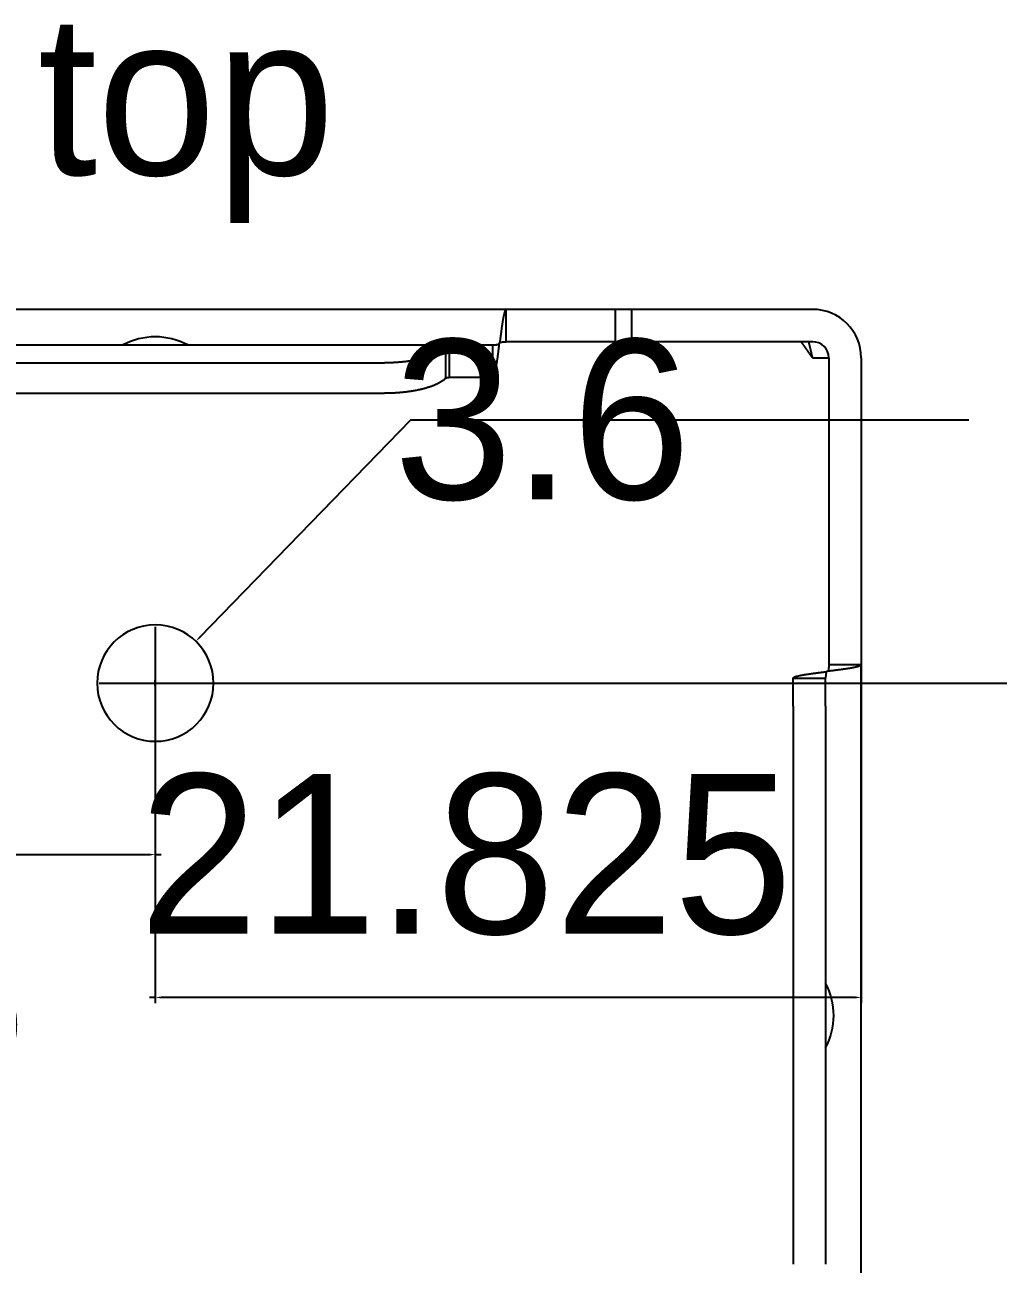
# Model space of a CAD drawing. Extents: x -29 to 171, y -4 to 230.
# Drawn here: x 100.23 to 130.33, y 191.63 to 229.93 of the extents above; entities that cross this region are included whole.
import ezdxf

# ---------------------------------------------------------------- set-up
doc = ezdxf.new("R2010")
doc.units = 0
doc.header["$LTSCALE"] = 25.4
doc.linetypes.add('KÖRPER', pattern=[0])
doc.linetypes.add('ZWEISTRICHPUNKT', pattern=[0.875, 0.25, -0.125, 0.25, -0.125, 0, -0.125])
doc.layers.get('DEFPOINTS').update_dxf_attribs({"linetype": 'CONTINUOUS'})
for name, color, linetype in [('2D_ANSICHT_3_BACK', 7, 'KÖRPER'), ('2D_ANSICHT_3_BACK_DIMENSIO', 7, 'KÖRPER'), ('2D_ANSICHT_3_BACK_DRAWING_', 7, 'KÖRPER')]:
    doc.layers.add(name, color=color, linetype=linetype)
doc.dimstyles.get("Standard").update_dxf_attribs({"dimtxt": 0.18, "dimasz": 0.18, "dimexe": 0.18, "dimexo": 0.0625, "dimgap": 0.09, "dimtad": 0, "dimtih": 1, "dimtoh": 1, "dimzin": 0, "dimcen": 0.09, "dimazin": 3, "dimtfac": 1, "dimtofl": 0, "dimtmove": 0, "dimatfit": 3})

# ---------------------------------------------------------------- blocks, each defined once
blk = doc.blocks.new('*D2')
at = {"layer": '2D_ANSICHT_3_BACK_DIMENSIO', "color": 0, "linetype": 'KÖRPER'}
for p, q in [((102.533, 209.585), (165.978, 209.585)), ((165.798, 209.405), (165.798, 151.696)), ((165.798, 88.765), (165.798, 146.473)), ((90.108, 88.585), (165.978, 88.585))]:
    blk.add_line(p, q, dxfattribs=at)
at = {"layer": '2D_ANSICHT_3_BACK_DIMENSIO', "color": 0}
for points in [[(165.828, 209.405), (165.768, 209.405), (165.798, 209.585)], [(165.768, 88.765), (165.828, 88.765), (165.798, 88.585)]]:
    blk.add_solid(points, dxfattribs=at)
at = {"layer": 'DEFPOINTS', "color": 0}
for p in [(102.471, 209.585), (165.798, 209.585), (90.046, 88.585)]:
    blk.add_point(p, dxfattribs=at)
at = {"layer": '2D_ANSICHT_3_BACK_DIMENSIO', "color": 0}
blk.add_text('121', height=4.9389, dxfattribs=at).set_placement((160.054, 146.64))
blk = doc.blocks.new('*D3')
at = {"layer": '2D_ANSICHT_3_BACK_DIMENSIO', "color": 0, "linetype": 'KÖRPER'}
for p, q in [((126.096, 215.844), (126.096, 199.69)), ((104.271, 211.322), (104.271, 199.69)), ((104.271, 199.87), (104.091, 199.87)), ((125.916, 199.87), (104.451, 199.87))]:
    blk.add_line(p, q, dxfattribs=at)
at = {"layer": '2D_ANSICHT_3_BACK_DIMENSIO', "color": 0}
for points in [[(104.451, 199.9), (104.451, 199.84), (104.271, 199.87)], [(125.916, 199.84), (125.916, 199.9), (126.096, 199.87)]]:
    blk.add_solid(points, dxfattribs=at)
at = {"layer": 'DEFPOINTS', "color": 0}
for p in [(126.096, 215.907), (104.271, 211.385), (104.271, 199.87)]:
    blk.add_point(p, dxfattribs=at)
at = {"layer": '2D_ANSICHT_3_BACK_DIMENSIO', "color": 0}
blk.add_text('21.825', height=4.9389, dxfattribs=at).set_placement((80.077, 197.425))
blk = doc.blocks.new('*D4')
at = {"layer": '2D_ANSICHT_3_BACK_DIMENSIO', "color": 0, "linetype": 'KÖRPER'}
for p, q in [((104.271, 211.322), (104.271, 204.104)), ((82.446, 210.097), (82.446, 204.104)), ((82.626, 204.284), (104.091, 204.284)), ((104.271, 204.284), (104.451, 204.284))]:
    blk.add_line(p, q, dxfattribs=at)
at = {"layer": '2D_ANSICHT_3_BACK_DIMENSIO', "color": 0}
for points in [[(82.626, 204.314), (82.626, 204.254), (82.446, 204.284)], [(104.091, 204.254), (104.091, 204.314), (104.271, 204.284)]]:
    blk.add_solid(points, dxfattribs=at)
at = {"layer": 'DEFPOINTS', "color": 0}
for p in [(104.271, 211.385), (82.446, 210.16), (104.271, 204.284)]:
    blk.add_point(p, dxfattribs=at)
at = {"layer": '2D_ANSICHT_3_BACK_DIMENSIO', "color": 0}
blk.add_text('21.825', height=4.9389, dxfattribs=at).set_placement((103.77, 201.839))
blk = doc.blocks.new('*D5')
at = {"layer": '2D_ANSICHT_3_BACK_DIMENSIO', "color": 0, "linetype": 'KÖRPER'}
for p, q in [((112.159, 217.711), (105.65, 211.005)), ((129.421, 217.711), (112.159, 217.711)), ((104.181, 209.585), (104.361, 209.585)), ((104.271, 209.495), (104.271, 209.675))]:
    blk.add_line(p, q, dxfattribs=at)
at = {"layer": '2D_ANSICHT_3_BACK_DIMENSIO', "color": 0}
blk.add_solid([(105.628, 211.026), (105.671, 210.985), (105.524, 210.876)], dxfattribs=at)
at = {"layer": 'DEFPOINTS', "color": 0}
for p in [(105.524, 210.876), (103.017, 208.293)]:
    blk.add_point(p, dxfattribs=at)
at = {"layer": '2D_ANSICHT_3_BACK_DIMENSIO', "color": 0}
blk.add_text('3.6', height=4.9389, dxfattribs=at).set_placement((111.644, 215.266))

msp = doc.modelspace()

# ---------------------------------------------------------------- linework, layer by layer
at = {"layer": '2D_ANSICHT_3_BACK_DRAWING_', "color": 5, "linetype": 'KÖRPER'}
for p, q in [((115.121, 221.135), (93.421, 221.135)), ((118.496, 221.135), (115.121, 221.135)), ((118.996, 221.135), (118.496, 221.135)), ((118.496, 220.135), (118.496, 221.135)), ((124.596, 221.135), (118.996, 221.135)), ((118.996, 221.135), (118.996, 220.135)), ((95.188, 220.035), (113.353, 220.035)), ((113.234, 219.931), (113.248, 219.944)), ((113.353, 220.035), (114.699, 220.035)), ((114.899, 220.055), (114.92, 220.115)), ((118.496, 220.135), (115.121, 220.135)), ((118.996, 220.135), (118.496, 220.135)), ((124.596, 220.135), (118.996, 220.135)), ((124.596, 219.635), (125.096, 219.635)), ((125.096, 219.635), (125.096, 210.16)), ((126.096, 219.635), (126.096, 210.16)), ((97.187, 219.481), (111.354, 219.481)), ((113.234, 218.991), (113.248, 219.005)), ((113.353, 219.035), (114.699, 219.035)), ((97.187, 218.541), (111.354, 218.541)), ((125.016, 209.938), (125.076, 209.96)), ((126.096, 188.46), (126.096, 210.16)), ((123.996, 208.873), (123.996, 209.738)), ((124.996, 208.873), (124.996, 209.738)), ((123.996, 208.873), (123.996, 206.994)), ((124.996, 208.873), (124.996, 206.994)), ((123.996, 206.994), (123.996, 191.625)), ((124.996, 206.994), (124.996, 191.625))]:
    msp.add_line(p, q, dxfattribs=at)
for points in [[(115.121, 221.135), (115.11, 221.131), (115.102, 221.124), (115.095, 221.114), (115.089, 221.105), (115.085, 221.095), (115.081, 221.085), (115.077, 221.075), (115.073, 221.065), (115.07, 221.054), (115.067, 221.044), (115.063, 221.033), (115.06, 221.023), (115.057, 221.012), (115.055, 221.001), (115.052, 220.991), (115.049, 220.98), (115.047, 220.97), (115.045, 220.959), (115.042, 220.948), (115.04, 220.937), (115.038, 220.927), (115.036, 220.916), (115.034, 220.905), (115.031, 220.895), (115.029, 220.884), (115.027, 220.873), (115.025, 220.862), (115.023, 220.852), (115.021, 220.841), (115.019, 220.83), (115.018, 220.819), (115.016, 220.808), (115.014, 220.798), (115.012, 220.787), (115.01, 220.776), (115.009, 220.765), (115.007, 220.754), (115.005, 220.744), (115.003, 220.733), (115.002, 220.722), (115, 220.711), (114.998, 220.7), (114.997, 220.69), (114.995, 220.679), (114.994, 220.668), (114.992, 220.657), (114.99, 220.646), (114.989, 220.635), (114.987, 220.625), (114.986, 220.614), (114.984, 220.603), (114.983, 220.592), (114.981, 220.581), (114.979, 220.57), (114.978, 220.56), (114.976, 220.549), (114.975, 220.538), (114.974, 220.527), (114.972, 220.516), (114.971, 220.505), (114.969, 220.495), (114.968, 220.484), (114.966, 220.473), (114.965, 220.462), (114.963, 220.451), (114.962, 220.44), (114.96, 220.429), (114.959, 220.419), (114.958, 220.408), (114.956, 220.397), (114.955, 220.386), (114.953, 220.375), (114.952, 220.364), (114.951, 220.354), (114.949, 220.343), (114.948, 220.332), (114.946, 220.321), (114.945, 220.31), (114.944, 220.299), (114.942, 220.288), (114.941, 220.278), (114.94, 220.267), (114.938, 220.256), (114.937, 220.245), (114.935, 220.234), (114.934, 220.223), (114.933, 220.212), (114.931, 220.202), (114.93, 220.191), (114.929, 220.18), (114.927, 220.169), (114.926, 220.158), (114.925, 220.147), (114.923, 220.136), (114.922, 220.126), (114.92, 220.115)], [(113.234, 219.931), (113.219, 219.917), (113.203, 219.904), (113.187, 219.891), (113.171, 219.878), (113.154, 219.866), (113.137, 219.855), (113.12, 219.844), (113.103, 219.833), (113.085, 219.822), (113.068, 219.812), (113.05, 219.802), (113.032, 219.792), (113.013, 219.783), (112.995, 219.774), (112.977, 219.765), (112.958, 219.756), (112.939, 219.748), (112.921, 219.739), (112.902, 219.731), (112.883, 219.724), (112.864, 219.716), (112.845, 219.709), (112.826, 219.701), (112.806, 219.694), (112.787, 219.687), (112.768, 219.681), (112.748, 219.674), (112.729, 219.668), (112.709, 219.662), (112.69, 219.656), (112.67, 219.65), (112.65, 219.644), (112.631, 219.638), (112.611, 219.633), (112.591, 219.627), (112.572, 219.622), (112.552, 219.617), (112.532, 219.612), (112.512, 219.607), (112.492, 219.602), (112.472, 219.598), (112.452, 219.593), (112.432, 219.589), (112.412, 219.584), (112.392, 219.58), (112.372, 219.576), (112.352, 219.572), (112.332, 219.568), (112.312, 219.564), (112.292, 219.561), (112.271, 219.557), (112.251, 219.553), (112.231, 219.55), (112.211, 219.547), (112.191, 219.543), (112.17, 219.54), (112.15, 219.537), (112.13, 219.534), (112.11, 219.531), (112.089, 219.529), (112.069, 219.526), (112.049, 219.523), (112.028, 219.521), (112.008, 219.518), (111.988, 219.516), (111.967, 219.514), (111.947, 219.511), (111.927, 219.509), (111.906, 219.507), (111.886, 219.505), (111.866, 219.503), (111.845, 219.502), (111.825, 219.5), (111.804, 219.498), (111.784, 219.497), (111.764, 219.495), (111.743, 219.494), (111.723, 219.492), (111.702, 219.491), (111.682, 219.49), (111.661, 219.489), (111.641, 219.488), (111.62, 219.487), (111.6, 219.486), (111.58, 219.485), (111.559, 219.484), (111.539, 219.484), (111.518, 219.483), (111.498, 219.482), (111.477, 219.482), (111.457, 219.482), (111.436, 219.481), (111.416, 219.481), (111.395, 219.481), (111.375, 219.481), (111.354, 219.481)], [(113.248, 219.944), (113.249, 219.946), (113.25, 219.948), (113.251, 219.949), (113.252, 219.951), (113.253, 219.953), (113.254, 219.954), (113.255, 219.956), (113.256, 219.958), (113.258, 219.96), (113.259, 219.961), (113.26, 219.963), (113.261, 219.965), (113.262, 219.966), (113.263, 219.968), (113.264, 219.97), (113.265, 219.971), (113.266, 219.973), (113.268, 219.975), (113.269, 219.976), (113.27, 219.978), (113.271, 219.979), (113.272, 219.981), (113.274, 219.983), (113.275, 219.984), (113.276, 219.986), (113.277, 219.987), (113.279, 219.989), (113.28, 219.99), (113.281, 219.992), (113.283, 219.994), (113.284, 219.995), (113.285, 219.997), (113.287, 219.998), (113.288, 220), (113.289, 220.001), (113.291, 220.002), (113.292, 220.004), (113.294, 220.005), (113.295, 220.007), (113.297, 220.008), (113.298, 220.009), (113.3, 220.011), (113.301, 220.012), (113.303, 220.013), (113.304, 220.015), (113.306, 220.016), (113.307, 220.017), (113.309, 220.018), (113.311, 220.02), (113.312, 220.021), (113.314, 220.022), (113.316, 220.023), (113.317, 220.024), (113.319, 220.025), (113.321, 220.026), (113.323, 220.027), (113.324, 220.028), (113.326, 220.029), (113.328, 220.029), (113.33, 220.03), (113.332, 220.031), (113.334, 220.031), (113.336, 220.032), (113.338, 220.033), (113.34, 220.033), (113.341, 220.034), (113.343, 220.034), (113.345, 220.034), (113.347, 220.034), (113.349, 220.035), (113.351, 220.035), (113.353, 220.035)], [(114.899, 220.055), (114.897, 220.044), (114.896, 220.033), (114.895, 220.022), (114.893, 220.011), (114.892, 220), (114.891, 219.99), (114.889, 219.979), (114.888, 219.968), (114.886, 219.957), (114.885, 219.946), (114.884, 219.935), (114.882, 219.924), (114.881, 219.914), (114.88, 219.903), (114.878, 219.892), (114.877, 219.881), (114.875, 219.87), (114.874, 219.859), (114.873, 219.848), (114.871, 219.838), (114.87, 219.827), (114.869, 219.816), (114.867, 219.805), (114.866, 219.794), (114.864, 219.783), (114.863, 219.772), (114.862, 219.762), (114.86, 219.751), (114.859, 219.74), (114.857, 219.729), (114.856, 219.718), (114.854, 219.707), (114.853, 219.696), (114.851, 219.686), (114.85, 219.675), (114.849, 219.664), (114.847, 219.653), (114.846, 219.642), (114.844, 219.631), (114.843, 219.621), (114.841, 219.61), (114.84, 219.599), (114.838, 219.588), (114.837, 219.577), (114.835, 219.566), (114.834, 219.556), (114.832, 219.545), (114.83, 219.534), (114.829, 219.523), (114.827, 219.512), (114.826, 219.501), (114.824, 219.491), (114.822, 219.48), (114.821, 219.469), (114.819, 219.458), (114.817, 219.447), (114.816, 219.437), (114.814, 219.426), (114.812, 219.415), (114.811, 219.404), (114.809, 219.393), (114.807, 219.383), (114.805, 219.372), (114.803, 219.361), (114.802, 219.35), (114.8, 219.339), (114.798, 219.329), (114.796, 219.318), (114.794, 219.307), (114.792, 219.296), (114.79, 219.286), (114.788, 219.275), (114.786, 219.264), (114.783, 219.253), (114.781, 219.243), (114.779, 219.232), (114.777, 219.221), (114.774, 219.21), (114.772, 219.2), (114.77, 219.189), (114.767, 219.179), (114.764, 219.168), (114.762, 219.157), (114.759, 219.147), (114.756, 219.136), (114.753, 219.126), (114.749, 219.115), (114.746, 219.105), (114.742, 219.094), (114.738, 219.084), (114.734, 219.074), (114.73, 219.064), (114.724, 219.055), (114.717, 219.046), (114.709, 219.038), (114.699, 219.035)], [(114.699, 220.035), (114.702, 220.035), (114.706, 220.035), (114.709, 220.035), (114.713, 220.035), (114.717, 220.035), (114.72, 220.035), (114.724, 220.035), (114.727, 220.035), (114.731, 220.035), (114.734, 220.035), (114.738, 220.036), (114.742, 220.036), (114.745, 220.036), (114.749, 220.036), (114.752, 220.036), (114.756, 220.037), (114.76, 220.037), (114.763, 220.037), (114.767, 220.037), (114.77, 220.038), (114.774, 220.038), (114.778, 220.038), (114.781, 220.039), (114.785, 220.039), (114.788, 220.039), (114.792, 220.04), (114.795, 220.04), (114.799, 220.041), (114.803, 220.041), (114.806, 220.041), (114.81, 220.042), (114.813, 220.042), (114.817, 220.043), (114.82, 220.043), (114.824, 220.044), (114.828, 220.044), (114.831, 220.045), (114.835, 220.045), (114.838, 220.046), (114.842, 220.046), (114.845, 220.047), (114.849, 220.047), (114.852, 220.048), (114.856, 220.048), (114.86, 220.049), (114.863, 220.049), (114.867, 220.05), (114.87, 220.05), (114.874, 220.051), (114.877, 220.051), (114.881, 220.052), (114.884, 220.052), (114.888, 220.053), (114.892, 220.054), (114.895, 220.054), (114.899, 220.055)], [(114.92, 220.115), (114.924, 220.115), (114.928, 220.116), (114.931, 220.116), (114.935, 220.117), (114.938, 220.117), (114.942, 220.118), (114.945, 220.119), (114.949, 220.119), (114.952, 220.12), (114.956, 220.12), (114.96, 220.121), (114.963, 220.121), (114.967, 220.122), (114.97, 220.122), (114.974, 220.123), (114.977, 220.123), (114.981, 220.124), (114.984, 220.124), (114.988, 220.125), (114.992, 220.125), (114.995, 220.126), (114.999, 220.126), (115.002, 220.127), (115.006, 220.127), (115.009, 220.128), (115.013, 220.128), (115.017, 220.128), (115.02, 220.129), (115.024, 220.129), (115.027, 220.13), (115.031, 220.13), (115.034, 220.13), (115.038, 220.131), (115.042, 220.131), (115.045, 220.131), (115.049, 220.132), (115.052, 220.132), (115.056, 220.132), (115.06, 220.132), (115.063, 220.133), (115.067, 220.133), (115.07, 220.133), (115.074, 220.133), (115.077, 220.134), (115.081, 220.134), (115.085, 220.134), (115.088, 220.134), (115.092, 220.134), (115.095, 220.134), (115.099, 220.134), (115.103, 220.134), (115.106, 220.134), (115.11, 220.135), (115.113, 220.135), (115.117, 220.135), (115.121, 220.135)], [(113.234, 218.991), (113.219, 218.977), (113.203, 218.964), (113.187, 218.951), (113.171, 218.939), (113.154, 218.927), (113.137, 218.915), (113.12, 218.904), (113.103, 218.893), (113.085, 218.882), (113.068, 218.872), (113.05, 218.862), (113.032, 218.852), (113.013, 218.843), (112.995, 218.834), (112.977, 218.825), (112.958, 218.816), (112.939, 218.808), (112.921, 218.8), (112.902, 218.792), (112.883, 218.784), (112.864, 218.776), (112.845, 218.769), (112.826, 218.762), (112.806, 218.755), (112.787, 218.748), (112.768, 218.741), (112.748, 218.735), (112.729, 218.728), (112.709, 218.722), (112.69, 218.716), (112.67, 218.71), (112.65, 218.704), (112.631, 218.698), (112.611, 218.693), (112.591, 218.688), (112.572, 218.682), (112.552, 218.677), (112.532, 218.672), (112.512, 218.667), (112.492, 218.663), (112.472, 218.658), (112.452, 218.653), (112.432, 218.649), (112.412, 218.645), (112.392, 218.64), (112.372, 218.636), (112.352, 218.632), (112.332, 218.628), (112.312, 218.625), (112.292, 218.621), (112.271, 218.617), (112.251, 218.614), (112.231, 218.61), (112.211, 218.607), (112.191, 218.604), (112.17, 218.601), (112.15, 218.598), (112.13, 218.595), (112.11, 218.592), (112.089, 218.589), (112.069, 218.586), (112.049, 218.584), (112.028, 218.581), (112.008, 218.579), (111.988, 218.576), (111.967, 218.574), (111.947, 218.572), (111.927, 218.57), (111.906, 218.568), (111.886, 218.566), (111.866, 218.564), (111.845, 218.562), (111.825, 218.56), (111.804, 218.559), (111.784, 218.557), (111.764, 218.556), (111.743, 218.554), (111.723, 218.553), (111.702, 218.551), (111.682, 218.55), (111.661, 218.549), (111.641, 218.548), (111.62, 218.547), (111.6, 218.546), (111.58, 218.545), (111.559, 218.545), (111.539, 218.544), (111.518, 218.543), (111.498, 218.543), (111.477, 218.542), (111.457, 218.542), (111.436, 218.542), (111.416, 218.541), (111.395, 218.541), (111.375, 218.541), (111.354, 218.541)], [(113.248, 219.005), (113.25, 219.005), (113.251, 219.006), (113.253, 219.007), (113.255, 219.008), (113.257, 219.009), (113.258, 219.01), (113.26, 219.011), (113.262, 219.012), (113.264, 219.013), (113.266, 219.014), (113.267, 219.015), (113.269, 219.015), (113.271, 219.016), (113.273, 219.017), (113.275, 219.018), (113.276, 219.019), (113.278, 219.019), (113.28, 219.02), (113.282, 219.021), (113.284, 219.021), (113.286, 219.022), (113.288, 219.023), (113.289, 219.023), (113.291, 219.024), (113.293, 219.025), (113.295, 219.025), (113.297, 219.026), (113.299, 219.026), (113.301, 219.027), (113.303, 219.028), (113.305, 219.028), (113.306, 219.029), (113.308, 219.029), (113.31, 219.03), (113.312, 219.03), (113.314, 219.03), (113.316, 219.031), (113.318, 219.031), (113.32, 219.032), (113.322, 219.032), (113.324, 219.032), (113.326, 219.033), (113.328, 219.033), (113.33, 219.033), (113.332, 219.033), (113.334, 219.034), (113.336, 219.034), (113.338, 219.034), (113.34, 219.034), (113.342, 219.034), (113.344, 219.034), (113.346, 219.034), (113.348, 219.035), (113.35, 219.035), (113.351, 219.035), (113.353, 219.035)], [(123.996, 209.738), (123.999, 209.748), (124.007, 209.756), (124.016, 209.763), (124.025, 209.769), (124.035, 209.774), (124.045, 209.778), (124.055, 209.781), (124.066, 209.785), (124.076, 209.788), (124.087, 209.792), (124.097, 209.795), (124.108, 209.798), (124.118, 209.801), (124.129, 209.804), (124.139, 209.806), (124.15, 209.809), (124.161, 209.811), (124.171, 209.814), (124.182, 209.816), (124.193, 209.818), (124.203, 209.82), (124.214, 209.823), (124.225, 209.825), (124.236, 209.827), (124.246, 209.829), (124.257, 209.831), (124.268, 209.833), (124.279, 209.835), (124.289, 209.837), (124.3, 209.839), (124.311, 209.841), (124.322, 209.842), (124.333, 209.844), (124.343, 209.846), (124.354, 209.848), (124.365, 209.85), (124.376, 209.851), (124.387, 209.853), (124.397, 209.855), (124.408, 209.856), (124.419, 209.858), (124.43, 209.86), (124.441, 209.861), (124.452, 209.863), (124.462, 209.865), (124.473, 209.866), (124.484, 209.868), (124.495, 209.869), (124.506, 209.871), (124.516, 209.873), (124.527, 209.874), (124.538, 209.876), (124.549, 209.877), (124.56, 209.879), (124.571, 209.88), (124.581, 209.882), (124.592, 209.883), (124.603, 209.885), (124.614, 209.886), (124.625, 209.888), (124.636, 209.889), (124.647, 209.891), (124.657, 209.892), (124.668, 209.893), (124.679, 209.895), (124.69, 209.896), (124.701, 209.898), (124.712, 209.899), (124.722, 209.901), (124.733, 209.902), (124.744, 209.903), (124.755, 209.905), (124.766, 209.906), (124.777, 209.908), (124.788, 209.909), (124.798, 209.91), (124.809, 209.912), (124.82, 209.913), (124.831, 209.915), (124.842, 209.916), (124.853, 209.917), (124.864, 209.919), (124.874, 209.92), (124.885, 209.921), (124.896, 209.923), (124.907, 209.924), (124.918, 209.926), (124.929, 209.927), (124.94, 209.928), (124.95, 209.93), (124.961, 209.931), (124.972, 209.932), (124.983, 209.934), (124.994, 209.935), (125.005, 209.936), (125.016, 209.938)], [(125.016, 209.938), (125.015, 209.934), (125.014, 209.931), (125.014, 209.927), (125.013, 209.924), (125.013, 209.92), (125.012, 209.916), (125.012, 209.913), (125.011, 209.909), (125.011, 209.906), (125.01, 209.902), (125.01, 209.899), (125.009, 209.895), (125.008, 209.892), (125.008, 209.888), (125.007, 209.884), (125.007, 209.881), (125.006, 209.877), (125.006, 209.874), (125.005, 209.87), (125.005, 209.867), (125.005, 209.863), (125.004, 209.86), (125.004, 209.856), (125.003, 209.852), (125.003, 209.849), (125.002, 209.845), (125.002, 209.842), (125.001, 209.838), (125.001, 209.835), (125.001, 209.831), (125, 209.827), (125, 209.824), (125, 209.82), (124.999, 209.817), (124.999, 209.813), (124.999, 209.809), (124.998, 209.806), (124.998, 209.802), (124.998, 209.799), (124.998, 209.795), (124.997, 209.792), (124.997, 209.788), (124.997, 209.784), (124.997, 209.781), (124.997, 209.777), (124.996, 209.774), (124.996, 209.77), (124.996, 209.766), (124.996, 209.763), (124.996, 209.759), (124.996, 209.756), (124.996, 209.752), (124.996, 209.748), (124.996, 209.745), (124.996, 209.741), (124.996, 209.738)], [(125.096, 210.16), (125.096, 210.156), (125.095, 210.152), (125.095, 210.149), (125.095, 210.145), (125.095, 210.142), (125.095, 210.138), (125.095, 210.135), (125.095, 210.131), (125.095, 210.127), (125.095, 210.124), (125.095, 210.12), (125.094, 210.117), (125.094, 210.113), (125.094, 210.109), (125.094, 210.106), (125.094, 210.102), (125.093, 210.099), (125.093, 210.095), (125.093, 210.091), (125.092, 210.088), (125.092, 210.084), (125.092, 210.081), (125.092, 210.077), (125.091, 210.074), (125.091, 210.07), (125.09, 210.066), (125.09, 210.063), (125.09, 210.059), (125.089, 210.056), (125.089, 210.052), (125.088, 210.049), (125.088, 210.045), (125.088, 210.041), (125.087, 210.038), (125.087, 210.034), (125.086, 210.031), (125.086, 210.027), (125.085, 210.024), (125.085, 210.02), (125.084, 210.016), (125.084, 210.013), (125.083, 210.009), (125.083, 210.006), (125.082, 210.002), (125.082, 209.999), (125.081, 209.995), (125.081, 209.992), (125.08, 209.988), (125.079, 209.984), (125.079, 209.981), (125.078, 209.977), (125.078, 209.974), (125.077, 209.97), (125.077, 209.967), (125.076, 209.963), (125.076, 209.96)], [(125.076, 209.96), (125.086, 209.961), (125.097, 209.962), (125.108, 209.964), (125.119, 209.965), (125.13, 209.966), (125.141, 209.968), (125.152, 209.969), (125.162, 209.97), (125.173, 209.972), (125.184, 209.973), (125.195, 209.975), (125.206, 209.976), (125.217, 209.977), (125.228, 209.979), (125.238, 209.98), (125.249, 209.981), (125.26, 209.983), (125.271, 209.984), (125.282, 209.986), (125.293, 209.987), (125.304, 209.988), (125.314, 209.99), (125.325, 209.991), (125.336, 209.992), (125.347, 209.994), (125.358, 209.995), (125.369, 209.997), (125.38, 209.998), (125.39, 210), (125.401, 210.001), (125.412, 210.002), (125.423, 210.004), (125.434, 210.005), (125.445, 210.007), (125.455, 210.008), (125.466, 210.01), (125.477, 210.011), (125.488, 210.013), (125.499, 210.014), (125.51, 210.016), (125.521, 210.017), (125.531, 210.019), (125.542, 210.02), (125.553, 210.022), (125.564, 210.023), (125.575, 210.025), (125.586, 210.026), (125.596, 210.028), (125.607, 210.029), (125.618, 210.031), (125.629, 210.033), (125.64, 210.034), (125.65, 210.036), (125.661, 210.038), (125.672, 210.039), (125.683, 210.041), (125.694, 210.043), (125.705, 210.044), (125.715, 210.046), (125.726, 210.048), (125.737, 210.049), (125.748, 210.051), (125.759, 210.053), (125.769, 210.055), (125.78, 210.057), (125.791, 210.059), (125.802, 210.06), (125.812, 210.062), (125.823, 210.064), (125.834, 210.066), (125.845, 210.068), (125.856, 210.071), (125.866, 210.073), (125.877, 210.075), (125.888, 210.077), (125.898, 210.079), (125.909, 210.081), (125.92, 210.084), (125.93, 210.086), (125.941, 210.089), (125.952, 210.091), (125.962, 210.094), (125.973, 210.097), (125.984, 210.099), (125.994, 210.102), (126.005, 210.106), (126.015, 210.109), (126.026, 210.112), (126.036, 210.116), (126.046, 210.12), (126.056, 210.124), (126.066, 210.128), (126.075, 210.134), (126.084, 210.141), (126.092, 210.15), (126.096, 210.16)]]:
    msp.add_lwpolyline(points, dxfattribs=at)
for points in [[(115.121, 220.135, 0), (115.121, 220.145, 0), (115.121, 220.156, 0), (115.121, 220.166, 0), (115.121, 220.176, 0), (115.121, 220.187, 0), (115.121, 220.197, 0), (115.121, 220.208, 0), (115.121, 220.218, 0), (115.121, 220.228, 0), (115.121, 220.239, 0), (115.121, 220.249, 0), (115.121, 220.26, 0), (115.121, 220.27, 0), (115.121, 220.281, 0), (115.121, 220.291, 0), (115.121, 220.301, 0), (115.121, 220.312, 0), (115.121, 220.322, 0), (115.121, 220.333, 0), (115.121, 220.343, 0), (115.121, 220.353, 0), (115.121, 220.364, 0), (115.121, 220.374, 0), (115.121, 220.385, 0), (115.121, 220.395, 0), (115.121, 220.406, 0), (115.121, 220.416, 0), (115.121, 220.426, 0), (115.121, 220.437, 0), (115.121, 220.447, 0), (115.121, 220.458, 0), (115.121, 220.468, 0), (115.121, 220.478, 0), (115.121, 220.489, 0), (115.121, 220.499, 0), (115.121, 220.51, 0), (115.121, 220.52, 0), (115.121, 220.531, 0), (115.121, 220.541, 0), (115.121, 220.551, 0), (115.121, 220.562, 0), (115.121, 220.572, 0), (115.121, 220.583, 0), (115.121, 220.593, 0), (115.121, 220.603, 0), (115.121, 220.614, 0), (115.121, 220.624, 0), (115.121, 220.635, 0), (115.121, 220.645, 0), (115.121, 220.656, 0), (115.121, 220.666, 0), (115.121, 220.676, 0), (115.121, 220.687, 0), (115.121, 220.697, 0), (115.121, 220.708, 0), (115.121, 220.718, 0), (115.121, 220.728, 0), (115.121, 220.739, 0), (115.121, 220.749, 0), (115.121, 220.76, 0), (115.121, 220.77, 0), (115.121, 220.781, 0), (115.121, 220.791, 0), (115.121, 220.801, 0), (115.121, 220.812, 0), (115.121, 220.822, 0), (115.121, 220.833, 0), (115.121, 220.843, 0), (115.121, 220.853, 0), (115.121, 220.864, 0), (115.121, 220.874, 0), (115.121, 220.885, 0), (115.121, 220.895, 0), (115.121, 220.906, 0), (115.121, 220.916, 0), (115.121, 220.926, 0), (115.121, 220.937, 0), (115.121, 220.947, 0), (115.121, 220.958, 0), (115.121, 220.968, 0), (115.121, 220.978, 0), (115.121, 220.989, 0), (115.121, 220.999, 0), (115.121, 221.01, 0), (115.121, 221.02, 0), (115.121, 221.031, 0), (115.121, 221.041, 0), (115.121, 221.051, 0), (115.121, 221.062, 0), (115.121, 221.072, 0), (115.121, 221.083, 0), (115.121, 221.093, 0), (115.121, 221.103, 0), (115.121, 221.114, 0), (115.121, 221.124, 0), (115.121, 221.135, 0)], [(113.248, 219.944, 0), (113.248, 219.934, 0), (113.248, 219.925, 0), (113.248, 219.915, 0), (113.248, 219.905, 0), (113.248, 219.895, 0), (113.248, 219.885, 0), (113.248, 219.876, 0), (113.248, 219.866, 0), (113.248, 219.856, 0), (113.248, 219.846, 0), (113.248, 219.837, 0), (113.248, 219.827, 0), (113.248, 219.817, 0), (113.248, 219.807, 0), (113.248, 219.797, 0), (113.248, 219.788, 0), (113.248, 219.778, 0), (113.248, 219.768, 0), (113.248, 219.758, 0), (113.248, 219.748, 0), (113.248, 219.739, 0), (113.248, 219.729, 0), (113.248, 219.719, 0), (113.248, 219.709, 0), (113.248, 219.7, 0), (113.248, 219.69, 0), (113.248, 219.68, 0), (113.248, 219.67, 0), (113.248, 219.66, 0), (113.248, 219.651, 0), (113.248, 219.641, 0), (113.248, 219.631, 0), (113.248, 219.621, 0), (113.248, 219.611, 0), (113.248, 219.602, 0), (113.248, 219.592, 0), (113.248, 219.582, 0), (113.248, 219.572, 0), (113.248, 219.562, 0), (113.248, 219.553, 0), (113.248, 219.543, 0), (113.248, 219.533, 0), (113.248, 219.523, 0), (113.248, 219.514, 0), (113.248, 219.504, 0), (113.248, 219.494, 0), (113.248, 219.484, 0), (113.248, 219.474, 0), (113.248, 219.465, 0), (113.248, 219.455, 0), (113.248, 219.445, 0), (113.248, 219.435, 0), (113.248, 219.425, 0), (113.248, 219.416, 0), (113.248, 219.406, 0), (113.248, 219.396, 0), (113.248, 219.386, 0), (113.248, 219.376, 0), (113.248, 219.367, 0), (113.248, 219.357, 0), (113.248, 219.347, 0), (113.248, 219.337, 0), (113.248, 219.328, 0), (113.248, 219.318, 0), (113.248, 219.308, 0), (113.248, 219.298, 0), (113.248, 219.288, 0), (113.248, 219.279, 0), (113.248, 219.269, 0), (113.248, 219.259, 0), (113.248, 219.249, 0), (113.248, 219.239, 0), (113.248, 219.23, 0), (113.248, 219.22, 0), (113.248, 219.21, 0), (113.248, 219.2, 0), (113.248, 219.191, 0), (113.248, 219.181, 0), (113.248, 219.171, 0), (113.248, 219.161, 0), (113.248, 219.151, 0), (113.248, 219.142, 0), (113.248, 219.132, 0), (113.248, 219.122, 0), (113.248, 219.112, 0), (113.248, 219.102, 0), (113.248, 219.093, 0), (113.248, 219.083, 0), (113.248, 219.073, 0), (113.248, 219.063, 0), (113.248, 219.053, 0), (113.248, 219.044, 0), (113.248, 219.034, 0), (113.248, 219.024, 0), (113.248, 219.014, 0), (113.248, 219.005, 0)], [(113.353, 220.035, 0), (113.353, 220.024, 0), (113.353, 220.014, 0), (113.353, 220.003, 0), (113.353, 219.993, 0), (113.353, 219.983, 0), (113.353, 219.972, 0), (113.353, 219.962, 0), (113.353, 219.951, 0), (113.353, 219.941, 0), (113.353, 219.931, 0), (113.353, 219.92, 0), (113.353, 219.91, 0), (113.353, 219.899, 0), (113.353, 219.889, 0), (113.353, 219.878, 0), (113.353, 219.868, 0), (113.353, 219.858, 0), (113.353, 219.847, 0), (113.353, 219.837, 0), (113.353, 219.826, 0), (113.353, 219.816, 0), (113.353, 219.806, 0), (113.353, 219.795, 0), (113.353, 219.785, 0), (113.353, 219.774, 0), (113.353, 219.764, 0), (113.353, 219.753, 0), (113.353, 219.743, 0), (113.353, 219.733, 0), (113.353, 219.722, 0), (113.353, 219.712, 0), (113.353, 219.701, 0), (113.353, 219.691, 0), (113.353, 219.681, 0), (113.353, 219.67, 0), (113.353, 219.66, 0), (113.353, 219.649, 0), (113.353, 219.639, 0), (113.353, 219.628, 0), (113.353, 219.618, 0), (113.353, 219.608, 0), (113.353, 219.597, 0), (113.353, 219.587, 0), (113.353, 219.576, 0), (113.353, 219.566, 0), (113.353, 219.556, 0), (113.353, 219.545, 0), (113.353, 219.535, 0), (113.353, 219.524, 0), (113.353, 219.514, 0), (113.353, 219.503, 0), (113.353, 219.493, 0), (113.353, 219.483, 0), (113.353, 219.472, 0), (113.353, 219.462, 0), (113.353, 219.451, 0), (113.353, 219.441, 0), (113.353, 219.431, 0), (113.353, 219.42, 0), (113.353, 219.41, 0), (113.353, 219.399, 0), (113.353, 219.389, 0), (113.353, 219.378, 0), (113.353, 219.368, 0), (113.353, 219.358, 0), (113.353, 219.347, 0), (113.353, 219.337, 0), (113.353, 219.326, 0), (113.353, 219.316, 0), (113.353, 219.306, 0), (113.353, 219.295, 0), (113.353, 219.285, 0), (113.353, 219.274, 0), (113.353, 219.264, 0), (113.353, 219.253, 0), (113.353, 219.243, 0), (113.353, 219.233, 0), (113.353, 219.222, 0), (113.353, 219.212, 0), (113.353, 219.201, 0), (113.353, 219.191, 0), (113.353, 219.181, 0), (113.353, 219.17, 0), (113.353, 219.16, 0), (113.353, 219.149, 0), (113.353, 219.139, 0), (113.353, 219.128, 0), (113.353, 219.118, 0), (113.353, 219.108, 0), (113.353, 219.097, 0), (113.353, 219.087, 0), (113.353, 219.076, 0), (113.353, 219.066, 0), (113.353, 219.056, 0), (113.353, 219.045, 0), (113.353, 219.035, 0)], [(114.699, 220.035, 0), (114.699, 220.024, 0), (114.699, 220.014, 0), (114.699, 220.003, 0), (114.699, 219.993, 0), (114.699, 219.983, 0), (114.699, 219.972, 0), (114.699, 219.962, 0), (114.699, 219.951, 0), (114.699, 219.941, 0), (114.699, 219.931, 0), (114.699, 219.92, 0), (114.699, 219.91, 0), (114.699, 219.899, 0), (114.699, 219.889, 0), (114.699, 219.878, 0), (114.699, 219.868, 0), (114.699, 219.858, 0), (114.699, 219.847, 0), (114.699, 219.837, 0), (114.699, 219.826, 0), (114.699, 219.816, 0), (114.699, 219.806, 0), (114.699, 219.795, 0), (114.699, 219.785, 0), (114.699, 219.774, 0), (114.699, 219.764, 0), (114.699, 219.753, 0), (114.699, 219.743, 0), (114.699, 219.733, 0), (114.699, 219.722, 0), (114.699, 219.712, 0), (114.699, 219.701, 0), (114.699, 219.691, 0), (114.699, 219.681, 0), (114.699, 219.67, 0), (114.699, 219.66, 0), (114.699, 219.649, 0), (114.699, 219.639, 0), (114.699, 219.628, 0), (114.699, 219.618, 0), (114.699, 219.608, 0), (114.699, 219.597, 0), (114.699, 219.587, 0), (114.699, 219.576, 0), (114.699, 219.566, 0), (114.699, 219.556, 0), (114.699, 219.545, 0), (114.699, 219.535, 0), (114.699, 219.524, 0), (114.699, 219.514, 0), (114.699, 219.503, 0), (114.699, 219.493, 0), (114.699, 219.483, 0), (114.699, 219.472, 0), (114.699, 219.462, 0), (114.699, 219.451, 0), (114.699, 219.441, 0), (114.699, 219.431, 0), (114.699, 219.42, 0), (114.699, 219.41, 0), (114.699, 219.399, 0), (114.699, 219.389, 0), (114.699, 219.378, 0), (114.699, 219.368, 0), (114.699, 219.358, 0), (114.699, 219.347, 0), (114.699, 219.337, 0), (114.699, 219.326, 0), (114.699, 219.316, 0), (114.699, 219.306, 0), (114.699, 219.295, 0), (114.699, 219.285, 0), (114.699, 219.274, 0), (114.699, 219.264, 0), (114.699, 219.253, 0), (114.699, 219.243, 0), (114.699, 219.233, 0), (114.699, 219.222, 0), (114.699, 219.212, 0), (114.699, 219.201, 0), (114.699, 219.191, 0), (114.699, 219.181, 0), (114.699, 219.17, 0), (114.699, 219.16, 0), (114.699, 219.149, 0), (114.699, 219.139, 0), (114.699, 219.128, 0), (114.699, 219.118, 0), (114.699, 219.108, 0), (114.699, 219.097, 0), (114.699, 219.087, 0), (114.699, 219.076, 0), (114.699, 219.066, 0), (114.699, 219.056, 0), (114.699, 219.045, 0), (114.699, 219.035, 0)], [(124.596, 219.635, 0), (124.592, 219.64, 0), (124.588, 219.645, 0), (124.585, 219.65, 0), (124.581, 219.656, 0), (124.577, 219.661, 0), (124.573, 219.666, 0), (124.57, 219.671, 0), (124.566, 219.676, 0), (124.562, 219.682, 0), (124.559, 219.687, 0), (124.555, 219.692, 0), (124.551, 219.697, 0), (124.548, 219.702, 0), (124.544, 219.708, 0), (124.54, 219.713, 0), (124.537, 219.718, 0), (124.533, 219.723, 0), (124.529, 219.728, 0), (124.526, 219.734, 0), (124.522, 219.739, 0), (124.518, 219.744, 0), (124.515, 219.749, 0), (124.511, 219.754, 0), (124.507, 219.76, 0), (124.504, 219.765, 0), (124.5, 219.77, 0), (124.496, 219.775, 0), (124.492, 219.781, 0), (124.489, 219.786, 0), (124.485, 219.791, 0), (124.481, 219.796, 0), (124.478, 219.801, 0), (124.474, 219.807, 0), (124.47, 219.812, 0), (124.467, 219.817, 0), (124.463, 219.822, 0), (124.459, 219.827, 0), (124.456, 219.833, 0), (124.452, 219.838, 0), (124.448, 219.843, 0), (124.445, 219.848, 0), (124.441, 219.853, 0), (124.437, 219.859, 0), (124.434, 219.864, 0), (124.43, 219.869, 0), (124.426, 219.874, 0), (124.422, 219.879, 0), (124.419, 219.885, 0), (124.415, 219.89, 0), (124.411, 219.895, 0), (124.408, 219.9, 0), (124.404, 219.906, 0), (124.4, 219.911, 0), (124.397, 219.916, 0), (124.393, 219.921, 0), (124.389, 219.926, 0), (124.386, 219.932, 0), (124.382, 219.937, 0), (124.378, 219.942, 0), (124.375, 219.947, 0), (124.371, 219.952, 0), (124.367, 219.958, 0), (124.364, 219.963, 0), (124.36, 219.968, 0), (124.356, 219.973, 0), (124.353, 219.978, 0), (124.349, 219.984, 0), (124.345, 219.989, 0), (124.341, 219.994, 0), (124.338, 219.999, 0), (124.334, 220.004, 0), (124.33, 220.01, 0), (124.327, 220.015, 0), (124.323, 220.02, 0), (124.319, 220.025, 0), (124.316, 220.031, 0), (124.312, 220.036, 0), (124.308, 220.041, 0), (124.305, 220.046, 0), (124.301, 220.051, 0), (124.297, 220.057, 0), (124.294, 220.062, 0), (124.29, 220.067, 0), (124.286, 220.072, 0), (124.283, 220.077, 0), (124.279, 220.083, 0), (124.275, 220.088, 0), (124.271, 220.093, 0), (124.268, 220.098, 0), (124.264, 220.103, 0), (124.26, 220.109, 0), (124.257, 220.114, 0), (124.253, 220.119, 0), (124.249, 220.124, 0), (124.246, 220.129, 0), (124.242, 220.135, 0)], [(124.596, 219.635, 0), (124.594, 219.64, 0), (124.593, 219.645, 0), (124.592, 219.65, 0), (124.591, 219.656, 0), (124.589, 219.661, 0), (124.588, 219.666, 0), (124.587, 219.671, 0), (124.586, 219.676, 0), (124.585, 219.682, 0), (124.583, 219.687, 0), (124.582, 219.692, 0), (124.581, 219.697, 0), (124.58, 219.702, 0), (124.578, 219.708, 0), (124.577, 219.713, 0), (124.576, 219.718, 0), (124.575, 219.723, 0), (124.573, 219.728, 0), (124.572, 219.734, 0), (124.571, 219.739, 0), (124.57, 219.744, 0), (124.569, 219.749, 0), (124.567, 219.754, 0), (124.566, 219.76, 0), (124.565, 219.765, 0), (124.564, 219.77, 0), (124.562, 219.775, 0), (124.561, 219.781, 0), (124.56, 219.786, 0), (124.559, 219.791, 0), (124.558, 219.796, 0), (124.556, 219.801, 0), (124.555, 219.807, 0), (124.554, 219.812, 0), (124.553, 219.817, 0), (124.551, 219.822, 0), (124.55, 219.827, 0), (124.549, 219.833, 0), (124.548, 219.838, 0), (124.546, 219.843, 0), (124.545, 219.848, 0), (124.544, 219.853, 0), (124.543, 219.859, 0), (124.542, 219.864, 0), (124.54, 219.869, 0), (124.539, 219.874, 0), (124.538, 219.879, 0), (124.537, 219.885, 0), (124.535, 219.89, 0), (124.534, 219.895, 0), (124.533, 219.9, 0), (124.532, 219.906, 0), (124.531, 219.911, 0), (124.529, 219.916, 0), (124.528, 219.921, 0), (124.527, 219.926, 0), (124.526, 219.932, 0), (124.524, 219.937, 0), (124.523, 219.942, 0), (124.522, 219.947, 0), (124.521, 219.952, 0), (124.519, 219.958, 0), (124.518, 219.963, 0), (124.517, 219.968, 0), (124.516, 219.973, 0), (124.515, 219.978, 0), (124.513, 219.984, 0), (124.512, 219.989, 0), (124.511, 219.994, 0), (124.51, 219.999, 0), (124.508, 220.004, 0), (124.507, 220.01, 0), (124.506, 220.015, 0), (124.505, 220.02, 0), (124.504, 220.025, 0), (124.502, 220.031, 0), (124.501, 220.036, 0), (124.5, 220.041, 0), (124.499, 220.046, 0), (124.497, 220.051, 0), (124.496, 220.057, 0), (124.495, 220.062, 0), (124.494, 220.067, 0), (124.492, 220.072, 0), (124.491, 220.077, 0), (124.49, 220.083, 0), (124.489, 220.088, 0), (124.488, 220.093, 0), (124.486, 220.098, 0), (124.485, 220.103, 0), (124.484, 220.109, 0), (124.483, 220.114, 0), (124.481, 220.119, 0), (124.48, 220.124, 0), (124.479, 220.129, 0), (124.478, 220.135, 0)], [(125.096, 210.16, 0), (125.106, 210.16, 0), (125.116, 210.16, 0), (125.127, 210.16, 0), (125.137, 210.16, 0), (125.148, 210.16, 0), (125.158, 210.16, 0), (125.169, 210.16, 0), (125.179, 210.16, 0), (125.189, 210.16, 0), (125.2, 210.16, 0), (125.21, 210.16, 0), (125.221, 210.16, 0), (125.231, 210.16, 0), (125.241, 210.16, 0), (125.252, 210.16, 0), (125.262, 210.16, 0), (125.273, 210.16, 0), (125.283, 210.16, 0), (125.294, 210.16, 0), (125.304, 210.16, 0), (125.314, 210.16, 0), (125.325, 210.16, 0), (125.335, 210.16, 0), (125.346, 210.16, 0), (125.356, 210.16, 0), (125.366, 210.16, 0), (125.377, 210.16, 0), (125.387, 210.16, 0), (125.398, 210.16, 0), (125.408, 210.16, 0), (125.419, 210.16, 0), (125.429, 210.16, 0), (125.439, 210.16, 0), (125.45, 210.16, 0), (125.46, 210.16, 0), (125.471, 210.16, 0), (125.481, 210.16, 0), (125.491, 210.16, 0), (125.502, 210.16, 0), (125.512, 210.16, 0), (125.523, 210.16, 0), (125.533, 210.16, 0), (125.544, 210.16, 0), (125.554, 210.16, 0), (125.564, 210.16, 0), (125.575, 210.16, 0), (125.585, 210.16, 0), (125.596, 210.16, 0), (125.606, 210.16, 0), (125.616, 210.16, 0), (125.627, 210.16, 0), (125.637, 210.16, 0), (125.648, 210.16, 0), (125.658, 210.16, 0), (125.669, 210.16, 0), (125.679, 210.16, 0), (125.689, 210.16, 0), (125.7, 210.16, 0), (125.71, 210.16, 0), (125.721, 210.16, 0), (125.731, 210.16, 0), (125.741, 210.16, 0), (125.752, 210.16, 0), (125.762, 210.16, 0), (125.773, 210.16, 0), (125.783, 210.16, 0), (125.794, 210.16, 0), (125.804, 210.16, 0), (125.814, 210.16, 0), (125.825, 210.16, 0), (125.835, 210.16, 0), (125.846, 210.16, 0), (125.856, 210.16, 0), (125.866, 210.16, 0), (125.877, 210.16, 0), (125.887, 210.16, 0), (125.898, 210.16, 0), (125.908, 210.16, 0), (125.919, 210.16, 0), (125.929, 210.16, 0), (125.939, 210.16, 0), (125.95, 210.16, 0), (125.96, 210.16, 0), (125.971, 210.16, 0), (125.981, 210.16, 0), (125.991, 210.16, 0), (126.002, 210.16, 0), (126.012, 210.16, 0), (126.023, 210.16, 0), (126.033, 210.16, 0), (126.044, 210.16, 0), (126.054, 210.16, 0), (126.064, 210.16, 0), (126.075, 210.16, 0), (126.085, 210.16, 0), (126.096, 210.16, 0)], [(123.996, 209.738, 0), (124.006, 209.738, 0), (124.016, 209.738, 0), (124.027, 209.738, 0), (124.037, 209.738, 0), (124.048, 209.738, 0), (124.058, 209.738, 0), (124.069, 209.738, 0), (124.079, 209.738, 0), (124.089, 209.738, 0), (124.1, 209.738, 0), (124.11, 209.738, 0), (124.121, 209.738, 0), (124.131, 209.738, 0), (124.141, 209.738, 0), (124.152, 209.738, 0), (124.162, 209.738, 0), (124.173, 209.738, 0), (124.183, 209.738, 0), (124.194, 209.738, 0), (124.204, 209.738, 0), (124.214, 209.738, 0), (124.225, 209.738, 0), (124.235, 209.738, 0), (124.246, 209.738, 0), (124.256, 209.738, 0), (124.266, 209.738, 0), (124.277, 209.738, 0), (124.287, 209.738, 0), (124.298, 209.738, 0), (124.308, 209.738, 0), (124.319, 209.738, 0), (124.329, 209.738, 0), (124.339, 209.738, 0), (124.35, 209.738, 0), (124.36, 209.738, 0), (124.371, 209.738, 0), (124.381, 209.738, 0), (124.391, 209.738, 0), (124.402, 209.738, 0), (124.412, 209.738, 0), (124.423, 209.738, 0), (124.433, 209.738, 0), (124.444, 209.738, 0), (124.454, 209.738, 0), (124.464, 209.738, 0), (124.475, 209.738, 0), (124.485, 209.738, 0), (124.496, 209.738, 0), (124.506, 209.738, 0), (124.516, 209.738, 0), (124.527, 209.738, 0), (124.537, 209.738, 0), (124.548, 209.738, 0), (124.558, 209.738, 0), (124.569, 209.738, 0), (124.579, 209.738, 0), (124.589, 209.738, 0), (124.6, 209.738, 0), (124.61, 209.738, 0), (124.621, 209.738, 0), (124.631, 209.738, 0), (124.641, 209.738, 0), (124.652, 209.738, 0), (124.662, 209.738, 0), (124.673, 209.738, 0), (124.683, 209.738, 0), (124.694, 209.738, 0), (124.704, 209.738, 0), (124.714, 209.738, 0), (124.725, 209.738, 0), (124.735, 209.738, 0), (124.746, 209.738, 0), (124.756, 209.738, 0), (124.766, 209.738, 0), (124.777, 209.738, 0), (124.787, 209.738, 0), (124.798, 209.738, 0), (124.808, 209.738, 0), (124.819, 209.738, 0), (124.829, 209.738, 0), (124.839, 209.738, 0), (124.85, 209.738, 0), (124.86, 209.738, 0), (124.871, 209.738, 0), (124.881, 209.738, 0), (124.891, 209.738, 0), (124.902, 209.738, 0), (124.912, 209.738, 0), (124.923, 209.738, 0), (124.933, 209.738, 0), (124.944, 209.738, 0), (124.954, 209.738, 0), (124.964, 209.738, 0), (124.975, 209.738, 0), (124.985, 209.738, 0), (124.996, 209.738, 0)]]:
    msp.add_polyline3d(points, dxfattribs=at)
at = {"layer": '2D_ANSICHT_3_BACK_DRAWING_', "color": 5, "linetype": 'KÖRPER', "extrusion": (0, 0, -1)}
msp.add_circle((-104.271, 209.585), 1.8, dxfattribs=at)
at = {"layer": '2D_ANSICHT_3_BACK_DRAWING_', "color": 5, "linetype": 'KÖRPER'}
for centre, radius, start, end in [((124.596, 219.635), 1.5, 0, 90), ((104.271, 218.16), 2.125, 90, 118.0725), ((104.271, 218.16), 2.125, 61.9275, 90), ((124.596, 219.635), 0.5, 0, 90), ((123.121, 199.31), 2.125, 360, 28.0725), ((123.121, 199.31), 2.125, 331.9275, 0)]:
    msp.add_arc(centre, radius, start, end, dxfattribs=at)

# ---------------------------------------------------------------- texts
at = {"layer": '2D_ANSICHT_3_BACK', "color": 6, "linetype": 'ZWEISTRICHPUNKT'}
msp.add_text('top', height=4.9389, dxfattribs=at).set_placement((100.637, 225.289))

# ---------------------------------------------------------------- dimensions: what is measured, and where the dimension line sits
at = {"layer": '2D_ANSICHT_3_BACK_DIMENSIO', "color": 18, "linetype": 'KÖRPER'}
dim = msp.add_diameter_dim_2p(p1=(103.017, 208.293), p2=(105.524, 210.876), text='3.6', dimstyle='STANDARD', override={"dimtxt": 4.938889, "dimtmove": 1}, dxfattribs=at)
dim.commit()
dim.dimension.update_dxf_attribs({"geometry": '*D5', "text_midpoint": (129.241, 217.711), "dimtype": 163})
for base, p1, picture, middle in [((104.271, 199.87), (126.096, 215.907), '*D3', (92.424, 199.87)), ((104.271, 204.284), (82.446, 210.16), '*D4', (116.117, 204.284))]:
    dim = msp.add_linear_dim(base=base, p1=p1, p2=(104.271, 211.385), text='21.825', dimstyle='STANDARD', override={"dimtxt": 4.938889}, dxfattribs=at)
    dim.commit()
    dim.dimension.update_dxf_attribs({"geometry": picture, "text_midpoint": middle})
dim = msp.add_linear_dim(base=(165.798, 209.585), p1=(90.046, 88.585), p2=(102.471, 209.585), angle=90, text='121', dimstyle='STANDARD', override={"dimtxt": 4.938889}, dxfattribs=at)
dim.commit()
dim.dimension.update_dxf_attribs({"geometry": '*D2', "text_midpoint": (165.798, 149.085)})

doc.saveas('drawing.dxf')
